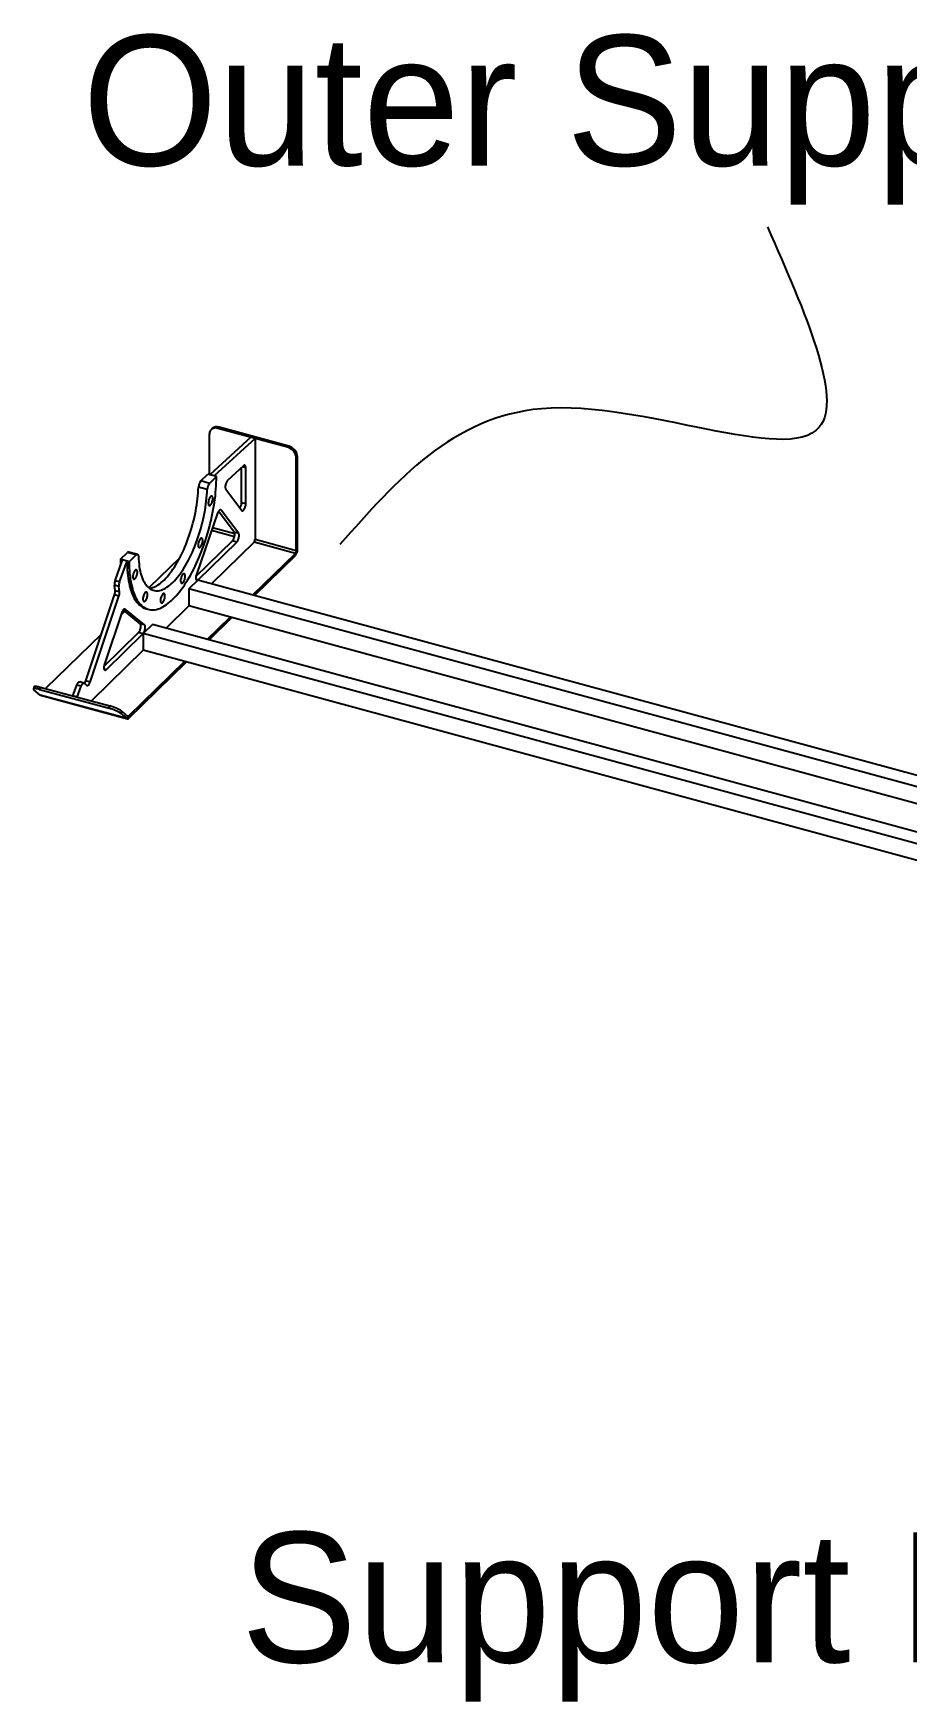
# Model space of a CAD drawing. Header units: inches. Extents: x 0.9 to 37.1, y -8.4 to 11.7.
# Drawn here: x 2.038 to 2.962, y -4.367 to -2.602 of the extents above; entities that cross this region are included whole.
import ezdxf

# ---------------------------------------------------------------- set-up
doc = ezdxf.new("R2010")
doc.units = ezdxf.units.IN
doc.header["$MEASUREMENT"] = 0

msp = doc.modelspace()

# ---------------------------------------------------------------- linework, layer by layer
at = {"color": 7, "linetype": 'Continuous', "lineweight": 25}
for p, q in [((2.2342, -3.0185), (2.233, -3.0197)), ((2.308, -3.0385), (2.2342, -3.0185)), ((2.2238, -3.0261), (2.2238, -3.0686)), ((2.2676, -3.029), (2.2245, -3.0688)), ((2.227, -3.0199), (2.2258, -3.0211)), ((2.2722, -3.0303), (2.2291, -3.07)), ((2.3067, -3.0397), (2.233, -3.0197)), ((2.2722, -3.0303), (2.2676, -3.029)), ((2.2722, -3.0303), (2.2722, -3.1373)), ((2.3067, -3.0397), (2.308, -3.0385)), ((2.3172, -3.0499), (2.3159, -3.0511)), ((2.3159, -3.1492), (2.3159, -3.0511)), ((2.3172, -3.148), (2.3172, -3.0499)), ((2.2148, -3.0754), (2.2222, -3.0682)), ((2.2314, -3.0707), (2.2222, -3.0682)), ((2.224, -3.0779), (2.2314, -3.0707)), ((2.2291, -3.07), (2.2245, -3.0688)), ((2.2601, -3.0593), (2.2431, -3.0749)), ((2.2579, -3.0984), (2.2579, -3.0614)), ((2.2625, -3.0615), (2.2588, -3.0605)), ((2.2625, -3.0996), (2.2625, -3.0615)), ((2.2216, -3.0844), (2.2124, -3.0819)), ((2.224, -3.0779), (2.2148, -3.0754)), ((2.2412, -3.0841), (2.2581, -3.1066)), ((2.2363, -3.1063), (2.2351, -3.1059)), ((2.2549, -3.131), (2.2363, -3.1063)), ((2.2625, -3.0996), (2.2579, -3.0984)), ((2.2326, -3.1095), (2.2102, -3.1743)), ((2.2503, -3.1297), (2.2335, -3.1075)), ((2.2096, -3.1766), (2.2484, -3.1388)), ((2.2119, -3.1801), (2.253, -3.1401)), ((2.2712, -3.1401), (2.2261, -3.1841)), ((2.2505, -3.1345), (2.2262, -3.1279)), ((2.2508, -3.1315), (2.2272, -3.1251)), ((2.253, -3.1401), (2.2484, -3.1388)), ((2.2549, -3.131), (2.2503, -3.1297)), ((2.3149, -3.152), (2.2712, -3.1401)), ((2.3159, -3.1492), (2.2722, -3.1373)), ((2.124, -3.181), (2.1321, -3.1589)), ((2.1298, -3.1583), (2.1372, -3.1511)), ((2.139, -3.1608), (2.1298, -3.1583)), ((2.1367, -3.1602), (2.1321, -3.1589)), ((2.1464, -3.1536), (2.1372, -3.1511)), ((2.1477, -3.1531), (2.1385, -3.1506)), ((2.139, -3.1608), (2.1464, -3.1536)), ((2.1928, -3.1563), (2.1597, -3.1885)), ((2.2699, -3.196), (2.3149, -3.152)), ((2.2717, -3.1965), (2.3149, -3.1543)), ((2.3149, -3.1543), (2.3149, -3.152)), ((2.3172, -3.148), (2.3159, -3.1492)), ((2.1286, -3.1822), (2.1367, -3.1602)), ((2.1279, -3.1871), (2.1233, -3.1858)), ((2.1241, -3.1915), (2.1233, -3.1858)), ((2.1286, -3.1822), (2.124, -3.181)), ((2.1287, -3.1928), (2.1241, -3.1915)), ((2.1287, -3.1928), (2.1279, -3.1871)), ((2.2118, -3.1802), (2.2021, -3.1897)), ((3.3378, -3.4984), (2.2021, -3.1897)), ((2.2021, -3.1897), (2.2021, -3.2076)), ((2.2119, -3.1801), (2.2097, -3.1795)), ((3.3474, -3.4888), (2.2118, -3.1802)), ((2.0931, -3.2869), (2.1235, -3.196)), ((2.0977, -3.2882), (2.1281, -3.1973)), ((2.1281, -3.1973), (2.1235, -3.196)), ((2.1507, -3.2265), (2.1326, -3.2119)), ((2.1346, -3.2111), (2.1339, -3.2109)), ((2.1553, -3.2277), (2.1346, -3.2111)), ((2.1569, -3.2106), (2.1592, -3.2112)), ((2.2021, -3.2076), (2.178, -3.2311)), ((3.3315, -3.5145), (2.2021, -3.2076)), ((2.1311, -3.2147), (2.1128, -3.2693)), ((2.1343, -3.2133), (2.1303, -3.2173)), ((2.1553, -3.2277), (2.1507, -3.2265)), ((2.1637, -3.2272), (2.1539, -3.2367)), ((3.3253, -3.5429), (2.1637, -3.2272)), ((2.2217, -3.243), (2.2459, -3.2194)), ((2.2235, -3.2435), (2.2477, -3.2199)), ((2.1096, -3.2375), (2.0506, -3.295)), ((2.1123, -3.2716), (2.149, -3.2358)), ((2.1146, -3.2751), (2.1536, -3.2371)), ((2.1536, -3.2371), (2.149, -3.2358)), ((3.3228, -3.5544), (2.1539, -3.2367)), ((2.1539, -3.2367), (2.1539, -3.2546)), ((2.1539, -3.2546), (2.099, -3.3082)), ((3.3192, -3.5712), (2.1539, -3.2546)), ((2.1146, -3.2751), (2.1124, -3.2744)), ((2.1384, -3.3244), (2.1977, -3.2665)), ((2.1384, -3.3266), (2.1995, -3.2669)), ((2.0385, -3.2929), (2.0376, -3.2954)), ((2.0447, -3.3019), (2.0382, -3.2963)), ((2.0448, -3.2935), (2.044, -3.2959)), ((2.044, -3.2959), (2.1177, -3.3159)), ((2.0448, -3.2935), (2.1185, -3.3135)), ((2.0794, -3.3029), (2.0836, -3.2915)), ((2.0882, -3.2927), (2.0836, -3.2915)), ((2.084, -3.3041), (2.0882, -3.2927)), ((2.0912, -3.2893), (2.0866, -3.2881)), ((2.0916, -3.2895), (2.0942, -3.2917)), ((2.0977, -3.2882), (2.0931, -3.2869)), ((2.1368, -3.3269), (2.0447, -3.3019)), ((2.045, -3.3021), (2.1371, -3.3271)), ((2.084, -3.3041), (2.0794, -3.3029)), ((2.1177, -3.3159), (2.1185, -3.3135)), ((2.1312, -3.319), (2.1303, -3.3214)), ((2.1303, -3.3214), (2.1368, -3.3269)), ((2.1312, -3.319), (2.1376, -3.3245)), ((2.1368, -3.3269), (2.1376, -3.3245)), ((2.1384, -3.3244), (2.137, -3.324)), ((2.1384, -3.3266), (2.1384, -3.3244))]:
    msp.add_line(p, q, dxfattribs=at)
at = {"color": 7, "linetype": 'Continuous', "lineweight": 25, "flags": 128}
for points in [[(2.233, -3.0197), (2.2319, -3.0194), (2.2308, -3.0193), (2.2298, -3.0193), (2.2288, -3.0195), (2.2278, -3.0198), (2.2269, -3.0202), (2.2261, -3.0208), (2.2255, -3.0215), (2.2249, -3.0222), (2.2244, -3.0231), (2.2241, -3.024), (2.2239, -3.025), (2.2238, -3.0261)], [(2.139, -3.1608), (2.139, -3.164), (2.1391, -3.1672), (2.1393, -3.1703), (2.1395, -3.1732), (2.1399, -3.1762), (2.1402, -3.179), (2.1407, -3.1817), (2.1412, -3.1843), (2.1417, -3.1868), (2.1424, -3.1893), (2.143, -3.1916), (2.1438, -3.1938), (2.1446, -3.1959), (2.1455, -3.1978), (2.1464, -3.1997), (2.1474, -3.2014), (2.1485, -3.203), (2.1496, -3.2045), (2.1507, -3.2058), (2.1519, -3.207), (2.1532, -3.2081), (2.1545, -3.2091), (2.1558, -3.2099), (2.1572, -3.2105), (2.1586, -3.2111), (2.1601, -3.2114), (2.1616, -3.2117), (2.1631, -3.2118), (2.1647, -3.2118), (2.1663, -3.2116), (2.1679, -3.2113), (2.1696, -3.2108), (2.1713, -3.2102), (2.173, -3.2095), (2.1747, -3.2086), (2.1764, -3.2076), (2.1781, -3.2065), (2.1799, -3.2052), (2.1817, -3.2038), (2.1834, -3.2022), (2.1852, -3.2006), (2.187, -3.1988), (2.1887, -3.1969), (2.1905, -3.1948), (2.1922, -3.1927), (2.194, -3.1904), (2.1957, -3.1881), (2.1974, -3.1856), (2.1991, -3.183), (2.2008, -3.1803), (2.2025, -3.1776), (2.2041, -3.1747), (2.2057, -3.1718), (2.2073, -3.1687), (2.2088, -3.1656), (2.2103, -3.1624), (2.2118, -3.1592), (2.2132, -3.1559), (2.2146, -3.1525), (2.2159, -3.1491), (2.2172, -3.1456), (2.2185, -3.1421), (2.2197, -3.1385), (2.2208, -3.1349), (2.2219, -3.1313), (2.223, -3.1277), (2.224, -3.124), (2.2249, -3.1203), (2.2258, -3.1167), (2.2266, -3.113), (2.2273, -3.1093), (2.228, -3.1056), (2.2287, -3.102), (2.2292, -3.0984), (2.2297, -3.0948), (2.2302, -3.0912), (2.2305, -3.0876), (2.2308, -3.0841), (2.2311, -3.0807), (2.2312, -3.0773), (2.2313, -3.074), (2.2314, -3.0707)], [(2.2625, -3.0615), (2.2624, -3.0607), (2.2623, -3.0601), (2.2622, -3.0596), (2.2619, -3.0592), (2.2616, -3.0589), (2.2613, -3.0588), (2.2609, -3.0588), (2.2605, -3.059), (2.2601, -3.0593)], [(2.1488, -3.1555), (2.1489, -3.1582), (2.1491, -3.1609), (2.1494, -3.1634), (2.1497, -3.1659), (2.1501, -3.1683), (2.1506, -3.1707), (2.1511, -3.1729), (2.1517, -3.175), (2.1524, -3.1769), (2.1531, -3.1788), (2.1539, -3.1806), (2.1547, -3.1822), (2.1556, -3.1837), (2.1565, -3.1851), (2.1575, -3.1864), (2.1586, -3.1875), (2.1597, -3.1885), (2.1608, -3.1893), (2.162, -3.1901), (2.1632, -3.1906), (2.1645, -3.1911), (2.1658, -3.1914), (2.1672, -3.1916), (2.1685, -3.1916), (2.17, -3.1915), (2.1714, -3.1912), (2.1729, -3.1908), (2.1744, -3.1903), (2.1759, -3.1896), (2.1774, -3.1888), (2.1789, -3.1878), (2.1805, -3.1867), (2.1821, -3.1855), (2.1836, -3.1842), (2.1852, -3.1827), (2.1868, -3.1811), (2.1883, -3.1794), (2.1899, -3.1776), (2.1914, -3.1756), (2.193, -3.1736), (2.1945, -3.1714), (2.196, -3.1691), (2.1975, -3.1667), (2.199, -3.1643), (2.2004, -3.1617), (2.2018, -3.1591), (2.2032, -3.1564), (2.2046, -3.1536), (2.2059, -3.1507), (2.2072, -3.1478), (2.2084, -3.1448), (2.2096, -3.1417), (2.2107, -3.1386), (2.2118, -3.1355), (2.2129, -3.1323), (2.2139, -3.1291), (2.2148, -3.1259), (2.2157, -3.1227), (2.2165, -3.1194), (2.2173, -3.1161), (2.218, -3.1129), (2.2187, -3.1096), (2.2193, -3.1063), (2.2198, -3.1031), (2.2203, -3.0999), (2.2206, -3.0967), (2.221, -3.0936), (2.2212, -3.0905), (2.2214, -3.0874), (2.2216, -3.0844)], [(2.1603, -3.189), (2.1607, -3.189), (2.1622, -3.1887), (2.1637, -3.1883), (2.1651, -3.1878), (2.1667, -3.1871), (2.1682, -3.1863), (2.1697, -3.1853), (2.1713, -3.1842), (2.1728, -3.183), (2.1744, -3.1817), (2.176, -3.1802), (2.1775, -3.1786), (2.1791, -3.1769), (2.1807, -3.1751), (2.1822, -3.1731), (2.1838, -3.1711), (2.1853, -3.1689), (2.1868, -3.1666), (2.1883, -3.1642), (2.1898, -3.1618), (2.1912, -3.1592), (2.1926, -3.1566), (2.194, -3.1539), (2.1954, -3.1511), (2.1967, -3.1482), (2.1979, -3.1453), (2.1992, -3.1423), (2.2004, -3.1392), (2.2015, -3.1361), (2.2026, -3.133), (2.2037, -3.1298), (2.2047, -3.1266), (2.2056, -3.1234), (2.2065, -3.1202), (2.2073, -3.1169), (2.2081, -3.1136), (2.2088, -3.1104), (2.2095, -3.1071), (2.21, -3.1038), (2.2106, -3.1006), (2.211, -3.0974), (2.2114, -3.0942), (2.2118, -3.0911), (2.212, -3.088), (2.2122, -3.0849), (2.2124, -3.0819)], [(2.2431, -3.0749), (2.2427, -3.0754), (2.2423, -3.076), (2.2419, -3.0767), (2.2416, -3.0775), (2.2412, -3.0783), (2.241, -3.0792), (2.2408, -3.08), (2.2407, -3.0809), (2.2406, -3.0817), (2.2407, -3.0825), (2.2408, -3.0831), (2.2409, -3.0837), (2.2412, -3.0841)], [(2.2275, -3.0941), (2.2275, -3.0933), (2.2274, -3.0927), (2.2272, -3.0922), (2.227, -3.0918), (2.2267, -3.0915), (2.2264, -3.0914), (2.226, -3.0914), (2.2256, -3.0916), (2.2252, -3.0919), (2.2248, -3.0923), (2.2244, -3.0929), (2.224, -3.0935), (2.2237, -3.0943), (2.2233, -3.0951), (2.2231, -3.0959), (2.2229, -3.0968), (2.2228, -3.0976), (2.2227, -3.0984), (2.2227, -3.0992), (2.2228, -3.0999), (2.2229, -3.1004), (2.2231, -3.1009), (2.2233, -3.1012), (2.2237, -3.1014), (2.224, -3.1015), (2.2244, -3.1014), (2.2248, -3.1012), (2.2252, -3.1008), (2.2256, -3.1003), (2.226, -3.0997), (2.2264, -3.099), (2.2267, -3.0982), (2.227, -3.0974), (2.2272, -3.0965), (2.2274, -3.0957), (2.2275, -3.0949), (2.2275, -3.0941)], [(2.2363, -3.1063), (2.236, -3.106), (2.2357, -3.1059), (2.2353, -3.1059), (2.2349, -3.106), (2.2345, -3.1063), (2.2341, -3.1068), (2.2337, -3.1073), (2.2333, -3.108), (2.2329, -3.1087), (2.2326, -3.1095)], [(2.2581, -3.1066), (2.2584, -3.1069), (2.2588, -3.1071), (2.2592, -3.107), (2.2596, -3.1068), (2.26, -3.1065), (2.2604, -3.106), (2.2608, -3.1054), (2.2612, -3.1047), (2.2616, -3.1039), (2.2619, -3.1031), (2.2621, -3.1022), (2.2623, -3.1013), (2.2624, -3.1005), (2.2625, -3.0996)], [(2.2168, -3.1385), (2.2168, -3.1378), (2.2167, -3.1372), (2.2165, -3.1366), (2.2163, -3.1362), (2.216, -3.136), (2.2157, -3.1359), (2.2153, -3.1359), (2.2149, -3.136), (2.2145, -3.1363), (2.2141, -3.1368), (2.2137, -3.1373), (2.2133, -3.138), (2.213, -3.1387), (2.2127, -3.1395), (2.2124, -3.1404), (2.2122, -3.1412), (2.2121, -3.1421), (2.212, -3.1429), (2.212, -3.1436), (2.2121, -3.1443), (2.2122, -3.1449), (2.2124, -3.1454), (2.2127, -3.1457), (2.213, -3.1459), (2.2133, -3.146), (2.2137, -3.1459), (2.2141, -3.1456), (2.2145, -3.1453), (2.2149, -3.1448), (2.2153, -3.1442), (2.2157, -3.1435), (2.216, -3.1427), (2.2163, -3.1419), (2.2165, -3.141), (2.2167, -3.1401), (2.2168, -3.1393), (2.2168, -3.1385)], [(2.2484, -3.1388), (2.2488, -3.1383), (2.2492, -3.1377), (2.2496, -3.137), (2.2499, -3.1363), (2.2502, -3.1354), (2.2504, -3.1346), (2.2506, -3.1337), (2.2507, -3.1329), (2.2508, -3.132), (2.2508, -3.1313), (2.2507, -3.1307), (2.2505, -3.1301), (2.2503, -3.1297)], [(2.253, -3.1401), (2.2534, -3.1396), (2.2538, -3.139), (2.2542, -3.1383), (2.2545, -3.1375), (2.2548, -3.1367), (2.2551, -3.1358), (2.2552, -3.135), (2.2554, -3.1341), (2.2554, -3.1333), (2.2554, -3.1326), (2.2553, -3.1319), (2.2551, -3.1314), (2.2549, -3.131)], [(2.1464, -3.1536), (2.1468, -3.1533), (2.1472, -3.1531), (2.1475, -3.153), (2.1479, -3.1531), (2.1482, -3.1533), (2.1484, -3.1537), (2.1486, -3.1542), (2.1487, -3.1548), (2.1488, -3.1555)], [(2.1367, -3.1602), (2.1367, -3.1634), (2.1368, -3.1666), (2.137, -3.1696), (2.1372, -3.1726), (2.1375, -3.1755), (2.1379, -3.1783), (2.1384, -3.1811), (2.1389, -3.1837), (2.1394, -3.1862), (2.1401, -3.1886), (2.1407, -3.191), (2.1415, -3.1932), (2.1423, -3.1952), (2.1432, -3.1972), (2.1441, -3.1991), (2.1451, -3.2008), (2.1462, -3.2024), (2.1473, -3.2039), (2.1484, -3.2052), (2.1496, -3.2064), (2.1509, -3.2075), (2.1522, -3.2084), (2.1535, -3.2092), (2.1549, -3.2099), (2.1563, -3.2104), (2.1569, -3.2106)], [(2.1477, -3.172), (2.1477, -3.1713), (2.1476, -3.1706), (2.1474, -3.1701), (2.1472, -3.1697), (2.1469, -3.1694), (2.1466, -3.1693), (2.1462, -3.1693), (2.1458, -3.1695), (2.1454, -3.1698), (2.145, -3.1702), (2.1446, -3.1708), (2.1442, -3.1714), (2.1438, -3.1722), (2.1435, -3.173), (2.1433, -3.1738), (2.1431, -3.1747), (2.1429, -3.1755), (2.1429, -3.1763), (2.1429, -3.1771), (2.1429, -3.1778), (2.1431, -3.1783), (2.1433, -3.1788), (2.1435, -3.1792), (2.1438, -3.1793), (2.1442, -3.1794), (2.1446, -3.1793), (2.145, -3.1791), (2.1454, -3.1787), (2.1458, -3.1782), (2.1462, -3.1776), (2.1466, -3.1769), (2.1469, -3.1761), (2.1472, -3.1753), (2.1474, -3.1745), (2.1476, -3.1736), (2.1477, -3.1728), (2.1477, -3.172)], [(2.1983, -3.1762), (2.1983, -3.1755), (2.1982, -3.1749), (2.198, -3.1744), (2.1978, -3.174), (2.1975, -3.1737), (2.1972, -3.1736), (2.1968, -3.1736), (2.1964, -3.1738), (2.196, -3.1741), (2.1956, -3.1745), (2.1952, -3.175), (2.1948, -3.1757), (2.1944, -3.1764), (2.1941, -3.1772), (2.1939, -3.1781), (2.1937, -3.1789), (2.1935, -3.1798), (2.1935, -3.1806), (2.1935, -3.1814), (2.1935, -3.182), (2.1937, -3.1826), (2.1939, -3.1831), (2.1941, -3.1834), (2.1944, -3.1836), (2.1948, -3.1837), (2.1952, -3.1836), (2.1956, -3.1833), (2.196, -3.183), (2.1964, -3.1825), (2.1968, -3.1819), (2.1972, -3.1812), (2.1975, -3.1804), (2.1978, -3.1796), (2.198, -3.1787), (2.1982, -3.1779), (2.1983, -3.177), (2.1983, -3.1762)], [(2.2102, -3.1743), (2.2099, -3.1751), (2.2097, -3.1759), (2.2096, -3.1768), (2.2095, -3.1776), (2.2095, -3.1783), (2.2095, -3.179), (2.2097, -3.1796), (2.2099, -3.1801), (2.2101, -3.1804), (2.2104, -3.1806), (2.2107, -3.1807), (2.2111, -3.1807), (2.2115, -3.1805), (2.2119, -3.1801)], [(2.1584, -3.1956), (2.1584, -3.1948), (2.1583, -3.1942), (2.1581, -3.1937), (2.1579, -3.1933), (2.1576, -3.193), (2.1572, -3.1929), (2.1569, -3.1929), (2.1565, -3.1931), (2.1561, -3.1934), (2.1557, -3.1938), (2.1553, -3.1944), (2.1549, -3.195), (2.1545, -3.1958), (2.1542, -3.1966), (2.154, -3.1974), (2.1538, -3.1983), (2.1536, -3.1991), (2.1535, -3.1999), (2.1535, -3.2007), (2.1536, -3.2014), (2.1538, -3.2019), (2.154, -3.2024), (2.1542, -3.2027), (2.1545, -3.2029), (2.1549, -3.203), (2.1553, -3.2029), (2.1557, -3.2027), (2.1561, -3.2023), (2.1565, -3.2018), (2.1569, -3.2012), (2.1572, -3.2005), (2.1576, -3.1997), (2.1579, -3.1989), (2.1581, -3.198), (2.1583, -3.1972), (2.1584, -3.1963), (2.1584, -3.1956)], [(2.1769, -3.1971), (2.1769, -3.1964), (2.1768, -3.1958), (2.1766, -3.1952), (2.1764, -3.1948), (2.1761, -3.1946), (2.1758, -3.1945), (2.1754, -3.1945), (2.175, -3.1946), (2.1746, -3.1949), (2.1742, -3.1954), (2.1738, -3.1959), (2.1734, -3.1966), (2.1731, -3.1973), (2.1727, -3.1981), (2.1725, -3.199), (2.1723, -3.1998), (2.1721, -3.2007), (2.1721, -3.2015), (2.1721, -3.2022), (2.1721, -3.2029), (2.1723, -3.2035), (2.1725, -3.204), (2.1727, -3.2043), (2.1731, -3.2045), (2.1734, -3.2046), (2.1738, -3.2045), (2.1742, -3.2042), (2.1746, -3.2039), (2.175, -3.2034), (2.1754, -3.2028), (2.1758, -3.2021), (2.1761, -3.2013), (2.1764, -3.2005), (2.1766, -3.1996), (2.1768, -3.1987), (2.1769, -3.1979), (2.1769, -3.1971)], [(2.1346, -3.2111), (2.1343, -3.2109), (2.1339, -3.2109), (2.1335, -3.2111), (2.1331, -3.2114), (2.1326, -3.2118), (2.1322, -3.2124), (2.1318, -3.2131), (2.1314, -3.2139), (2.1311, -3.2147)], [(2.149, -3.2358), (2.1494, -3.2353), (2.1498, -3.2348), (2.1502, -3.2341), (2.1505, -3.2333), (2.1508, -3.2325), (2.151, -3.2317), (2.1512, -3.2308), (2.1513, -3.23), (2.1514, -3.2292), (2.1514, -3.2284), (2.1513, -3.2278), (2.1511, -3.2272), (2.1509, -3.2268), (2.1507, -3.2265)], [(2.1536, -3.2371), (2.154, -3.2366), (2.1544, -3.236), (2.1548, -3.2353), (2.1551, -3.2346), (2.1554, -3.2338), (2.1556, -3.2329), (2.1558, -3.2321), (2.156, -3.2312), (2.156, -3.2304), (2.156, -3.2297), (2.1559, -3.229), (2.1558, -3.2285), (2.1555, -3.228), (2.1553, -3.2277)], [(2.1128, -3.2693), (2.1126, -3.2702), (2.1124, -3.2711), (2.1123, -3.272), (2.1122, -3.2728), (2.1122, -3.2736), (2.1123, -3.2743), (2.1125, -3.2748), (2.1128, -3.2753), (2.1131, -3.2755), (2.1134, -3.2756), (2.1138, -3.2756), (2.1142, -3.2754), (2.1146, -3.2751)], [(2.044, -3.2959), (2.0429, -3.2956), (2.0419, -3.2954), (2.0409, -3.2952), (2.0401, -3.2951), (2.0394, -3.295), (2.0387, -3.295), (2.0382, -3.295), (2.0379, -3.2951), (2.0377, -3.2953), (2.0376, -3.2955), (2.0377, -3.2957), (2.0379, -3.296), (2.0382, -3.2963)], [(2.0385, -3.2929), (2.0385, -3.2928), (2.0387, -3.2927), (2.0391, -3.2926), (2.0396, -3.2926), (2.0402, -3.2926), (2.041, -3.2927), (2.0418, -3.2928), (2.0427, -3.293), (2.0438, -3.2932), (2.0448, -3.2935)], [(2.0836, -3.2915), (2.0839, -3.2907), (2.0842, -3.29), (2.0846, -3.2893), (2.0851, -3.2888), (2.0855, -3.2884), (2.0859, -3.2881), (2.0863, -3.288), (2.0866, -3.2881)], [(2.0882, -3.2927), (2.0885, -3.2919), (2.0889, -3.2912), (2.0892, -3.2906), (2.0897, -3.2901), (2.0901, -3.2897), (2.0905, -3.2894), (2.0909, -3.2893), (2.0912, -3.2893), (2.0916, -3.2895)], [(2.0942, -3.2917), (2.0945, -3.2919), (2.0949, -3.292), (2.0953, -3.2918), (2.0957, -3.2915), (2.0962, -3.2911), (2.0966, -3.2905), (2.097, -3.2898), (2.0974, -3.289), (2.0977, -3.2882)], [(2.0447, -3.3019), (2.0448, -3.302), (2.045, -3.3021)]]:
    msp.add_lwpolyline(points, dxfattribs=at)
at = {"color": 7, "linetype": 'Continuous', "lineweight": 25}
for centre, radius, start, end in [((2.2319, -3.0255), 0.0074, 71.3428, 131.5672), ((2.3033, -3.0519), 0.0126, 3.3659, 74.3594), ((2.3046, -3.0507), 0.0126, 3.2895, 74.4359), ((2.2229, -3.0821), 0.0105, 140.2321, 179.1394), ((2.2321, -3.0846), 0.0105, 140.2321, 179.1394), ((2.2461, -3.0982), 0.0118, 329.7522, 359.1319), ((2.2677, -3.1373), 0.00447, 320.5129, 0.3434), ((2.2742, -3.1584), 0.1444, 179.9586, 182.5481), ((2.1383, -3.152), 0.00147, 82.1265, 142.5728), ((2.3075, -3.1481), 0.00969, 320.2857, 0.5707), ((2.3115, -3.1492), 0.00447, 320.5129, 0.3434), ((2.1342, -3.1849), 0.0109, 158.8193, 184.7747), ((2.1134, -3.1924), 0.0107, 340.3632, 4.9386), ((2.1388, -3.1862), 0.0109, 158.8193, 184.7747), ((2.118, -3.1937), 0.0107, 340.3632, 4.9386), ((2.0841, -3.2841), 0.00941, 324.0366, 342.6186), ((2.1081, -3.3556), 0.0408, 56.9232, 76.3679), ((2.1092, -3.3525), 0.0401, 56.744, 76.5472), ((2.1374, -3.326), 0.00115, 237.5606, 326.7351), ((2.1379, -3.3241), 0.000526, 237.5606, 326.7351)]:
    msp.add_arc(centre, radius, start, end, dxfattribs=at)
msp.add_spline([(2.8145, -2.8065), (2.8694, -3.0185), (2.5754, -2.999), (2.362, -3.1428)], degree=3)

# ---------------------------------------------------------------- texts
at = {"char_height": 0.137795, "attachment_point": 1}
for s, width, insert in [('Outer Support', 1.831737, (2.0894, -2.6038)), ('Support Beam', 1.813178, (2.2572, -4.1878))]:
    msp.add_mtext_dynamic_manual_height_columns(s, width=width, gutter_width=0.689, heights=[0], dxfattribs=dict(at, insert=insert))

doc.saveas('drawing.dxf')
